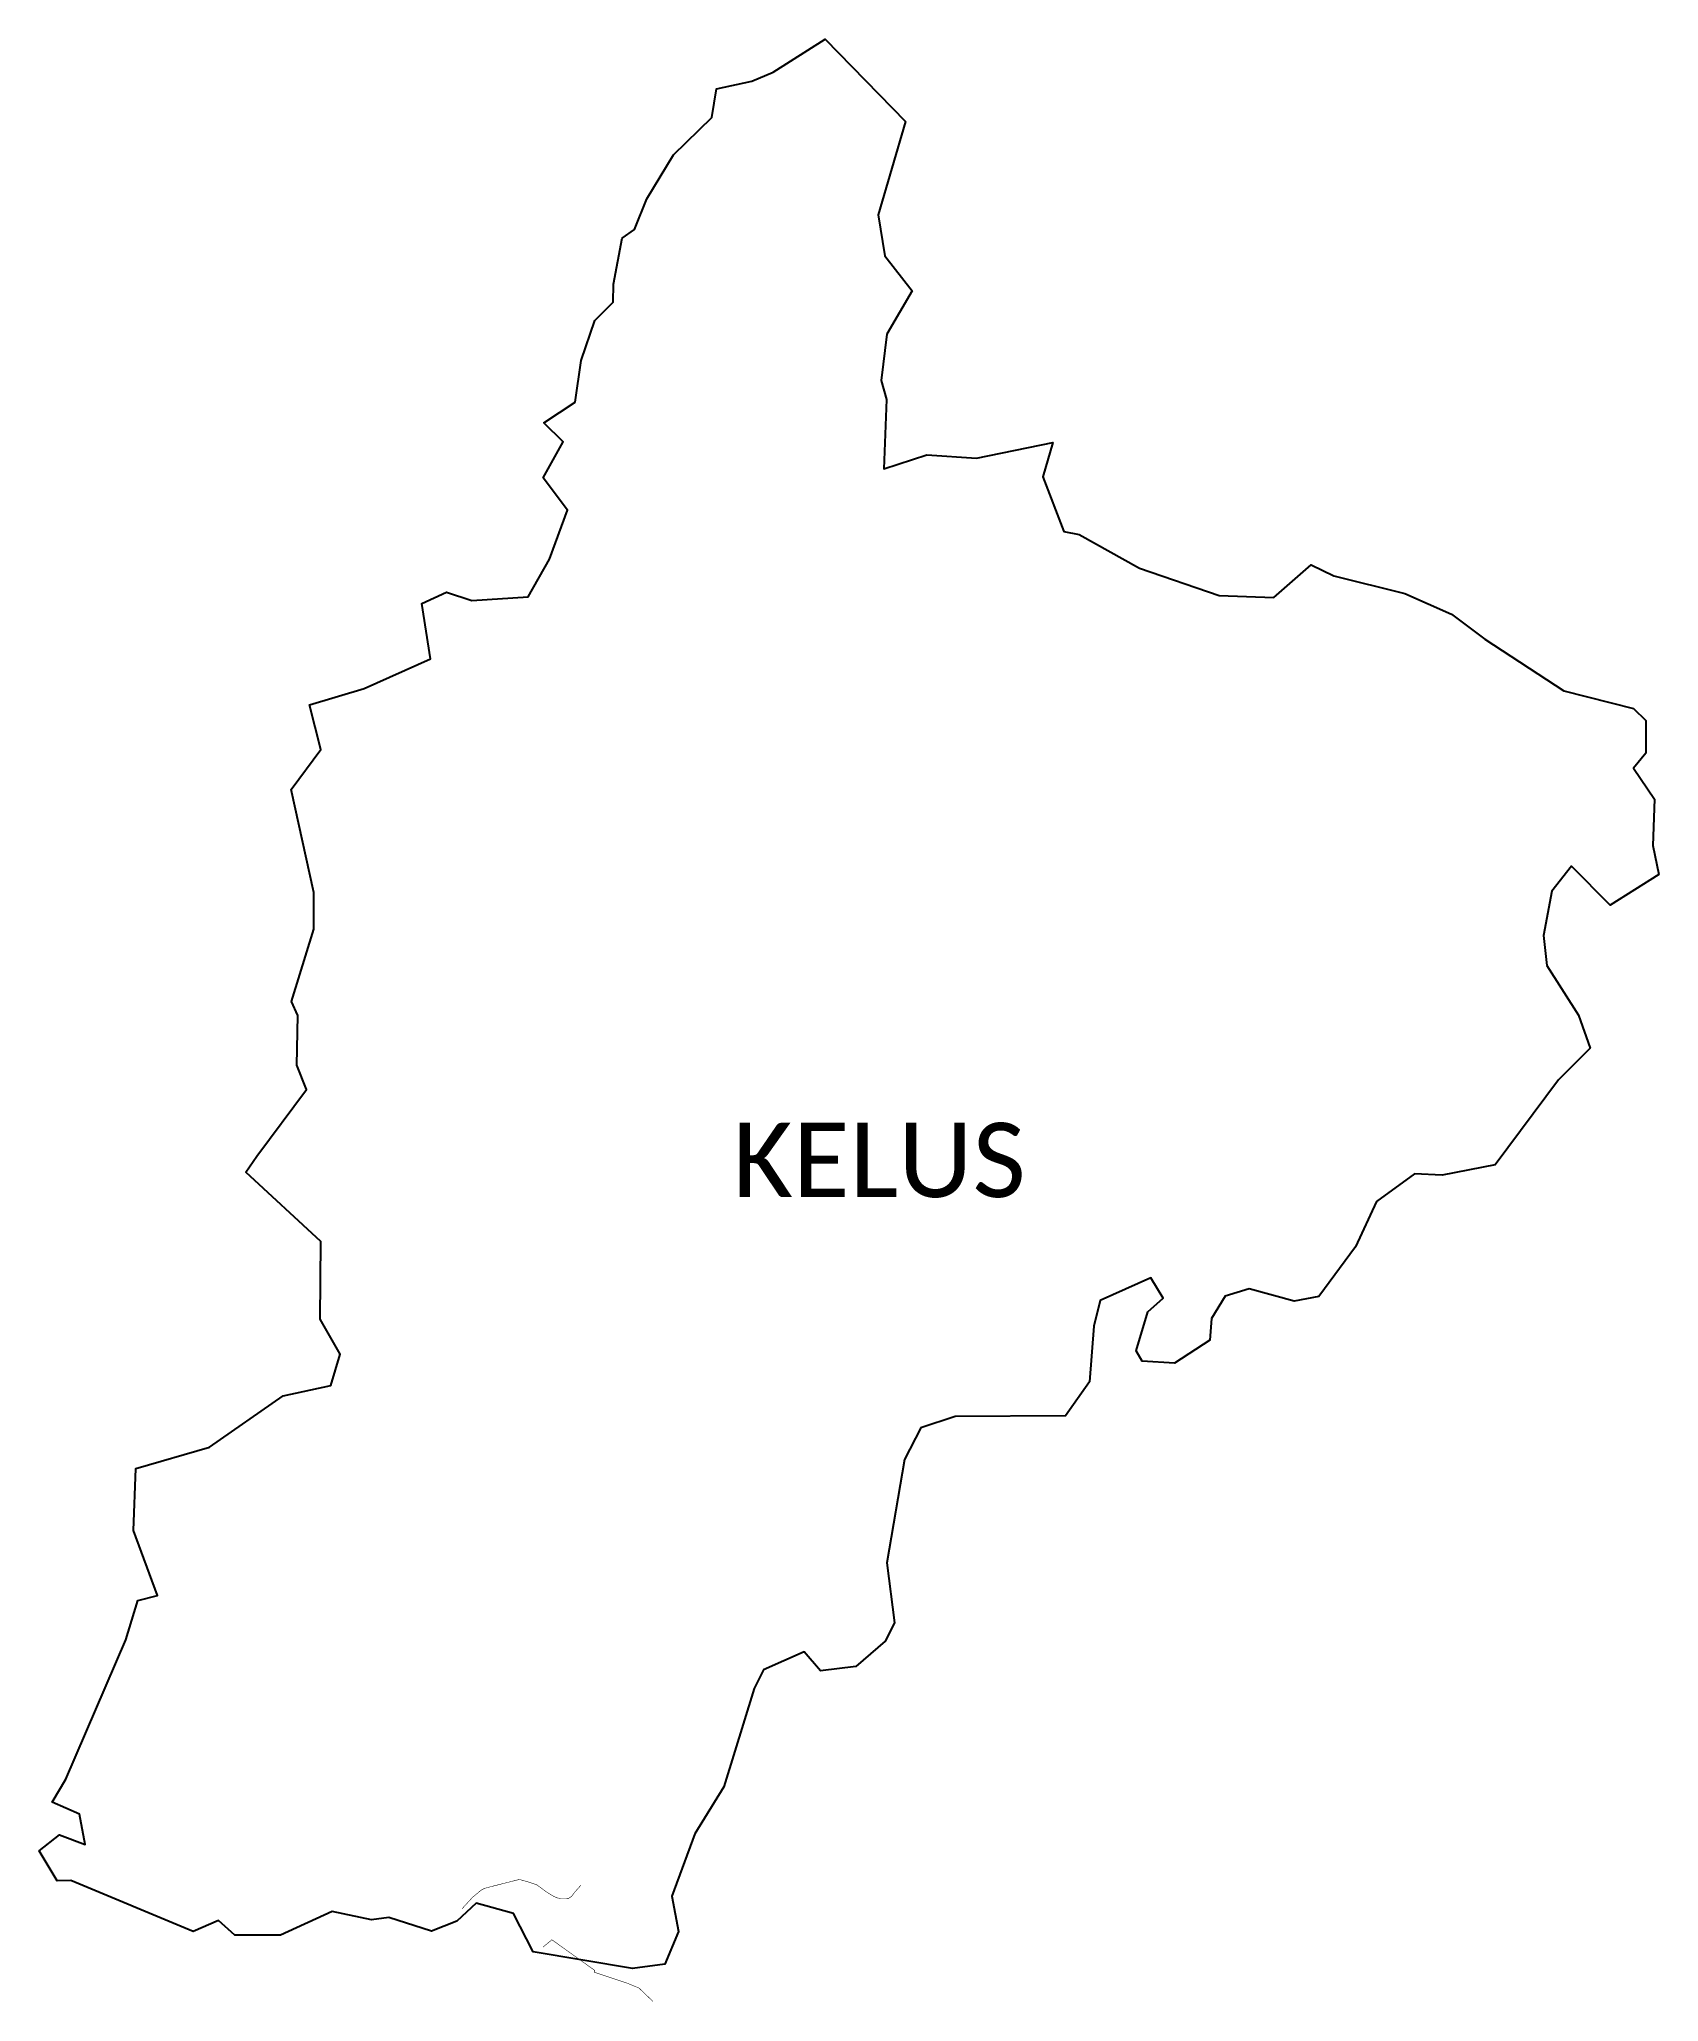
# Model space of a CAD drawing. Header units: metres. Extents: x 347837 to 350968, y 1759366 to 1763161.
import ezdxf

# ---------------------------------------------------------------- set-up
doc = ezdxf.new("R2010")
doc.units = ezdxf.units.M
for name, color, linetype in [('SEAWALL', 170, 'Continuous'), ('village', 3, 'Continuous'), ('VILLAGE NAME', 250, 'Continuous')]:
    doc.layers.add(name, color=color, linetype=linetype)
doc.styles.get("Standard").update_dxf_attribs({"font": 'calibri.ttf'})

msp = doc.modelspace()

# ---------------------------------------------------------------- linework, layer by layer
at = {"layer": 'SEAWALL', "color": 30, "const_width": 1, "flags": 128}
for points in [[(348654.4, 1759546.2), (348674.5, 1759568.1), (348690, 1759581.1), (348693.2, 1759583.2), (348697.3, 1759585.3), (348701.7, 1759586.7), (348706, 1759587.8), (348765, 1759602.8), (348781.6, 1759598.3), (348798.6, 1759592.6), (348819.7, 1759577.2), (348832.6, 1759569.6), (348838.6, 1759567.1), (348844.5, 1759566.1), (348856.5, 1759566.1), (348860.6, 1759566.4), (348866.2, 1759570.1), (348873, 1759579), (348884.4, 1759591.9)], [(349023.6, 1759366.8), (349011.8, 1759378.1), (348996.4, 1759392.9), (348973.9, 1759402.1), (348909.8, 1759423.6), (348911.1, 1759426.8), (348828.1, 1759486.2), (348810.7, 1759471.9)]]:
    msp.add_lwpolyline(points, dxfattribs=at)
at = {"layer": 'village', "color": 3, "true_color": 0x00ff00}
msp.add_polyline3d([(350967.9, 1761546.1, 0), (350874, 1761487.1, 0), (350799.4, 1761562, 0), (350761.1, 1761513.7, 0), (350745.3, 1761428, 0), (350751.3, 1761370, 0), (350812.7, 1761274.2, 0), (350835.1, 1761210.4, 0), (350774.4, 1761148.9, 0), (350651.6, 1760985, 0), (350549.2, 1760965, 0), (350495.5, 1760967, 0), (350422, 1760913.8, 0), (350381.8, 1760826.2, 0), (350310.6, 1760729.8, 0), (350262.8, 1760720.8, 0), (350175.8, 1760745, 0), (350129.9, 1760731, 0), (350103.4, 1760687.8, 0), (350100.1, 1760645.7, 0), (350031.6, 1760600.9, 0), (349969.1, 1760605.2, 0), (349957.5, 1760625.2, 0), (349980.5, 1760700.3, 0), (350010.1, 1760726.9, 0), (349985.7, 1760766, 0), (349888, 1760722.3, 0), (349876.1, 1760672.5, 0), (349867.2, 1760565.3, 0), (349821.1, 1760499.1, 0), (349607.9, 1760498.3, 0), (349541.1, 1760476.1, 0), (349509.8, 1760414.8, 0), (349475.3, 1760215.4, 0), (349490.2, 1760098.9, 0), (349472.1, 1760063.4, 0), (349415.9, 1760014.3, 0), (349347.4, 1760006.5, 0), (349315.8, 1760043.3, 0), (349237.5, 1760007.9, 0), (349219.2, 1759972.2, 0), (349160.3, 1759781.7, 0), (349104.5, 1759691.1, 0), (349059.7, 1759570.5, 0), (349073, 1759502.1, 0), (349046.7, 1759439.3, 0), (348983.8, 1759430.5, 0), (348791.8, 1759462.7, 0), (348753.6, 1759537.1, 0), (348681.6, 1759557.2, 0), (348644.1, 1759522.3, 0), (348595.1, 1759502.7, 0), (348513.1, 1759529.4, 0), (348479.3, 1759524.9, 0), (348403.5, 1759541.1, 0), (348303.2, 1759495.3, 0), (348215.1, 1759495.3, 0), (348183.6, 1759523.6, 0), (348134.4, 1759502.2, 0), (347898, 1759601.1, 0), (347871.7, 1759600.3, 0), (347837, 1759657.9, 0), (347876.3, 1759689.2, 0), (347925.8, 1759670.7, 0), (347914.9, 1759729, 0), (347861.7, 1759752.1, 0), (347888.7, 1759797, 0), (348004.6, 1760066, 0), (348027.4, 1760142, 0), (348065.9, 1760151.8, 0), (348019.5, 1760277.4, 0), (348023.8, 1760397.6, 0), (348166.2, 1760438.5, 0), (348308.3, 1760537.9, 0), (348400.5, 1760558.2, 0), (348418.5, 1760618.3, 0), (348380.3, 1760686.1, 0), (348381.1, 1760836.6, 0), (348236.2, 1760970.4, 0), (348257.6, 1761001.2, 0), (348353.6, 1761130.7, 0), (348335.1, 1761177.5, 0), (348337.2, 1761273.5, 0), (348324.8, 1761300.3, 0), (348367.6, 1761440.2, 0), (348367.8, 1761511.4, 0), (348323.8, 1761710.6, 0), (348381.2, 1761787.6, 0), (348359.3, 1761874, 0), (348465, 1761905.8, 0), (348593.1, 1761963, 0), (348576.6, 1762070.5, 0), (348624.1, 1762091.9, 0), (348673.6, 1762076.2, 0), (348782.4, 1762083, 0), (348823.7, 1762156.1, 0), (348858.5, 1762250.9, 0), (348811.3, 1762313.4, 0), (348849.8, 1762382.5, 0), (348812.5, 1762419.3, 0), (348873.3, 1762459.2, 0), (348884.4, 1762540.3, 0), (348910.8, 1762617.4, 0), (348946.7, 1762653.2, 0), (348946.9, 1762687.6, 0), (348964.2, 1762776.8, 0), (348987.7, 1762793.6, 0), (349011.7, 1762852.4, 0), (349063.3, 1762937.5, 0), (349137.6, 1763010, 0), (349146.1, 1763065.3, 0), (349214.9, 1763080.3, 0), (349255.6, 1763097.8, 0), (349356.4, 1763161.3, 0), (349511.7, 1763002.2, 0), (349458.6, 1762821.9, 0), (349471.6, 1762742.6, 0), (349524.4, 1762675.1, 0), (349475.6, 1762590.8, 0), (349464.6, 1762501.6, 0), (349475.2, 1762464.4, 0), (349469.6, 1762330.7, 0), (349552.9, 1762357.7, 0), (349648.9, 1762351.3, 0), (349796.5, 1762381.4, 0), (349777.1, 1762315.3, 0), (349817.5, 1762209.2, 0), (349847.4, 1762203.5, 0), (349964.4, 1762138.4, 0), (350117.9, 1762085.9, 0), (350223.7, 1762081.8, 0), (350296.3, 1762144.9, 0), (350339.7, 1762123.9, 0), (350477.2, 1762089.6, 0), (350567.3, 1762049.8, 0), (350632, 1762001.1, 0), (350784.6, 1761901.6, 0), (350919.2, 1761867.1, 0), (350943.2, 1761844, 0), (350942.9, 1761780.9, 0), (350919.4, 1761751.8, 0), (350959.5, 1761691.5, 0), (350956.6, 1761602.4, 0)], close=True, dxfattribs=at)

# ---------------------------------------------------------------- texts
at = {"layer": 'VILLAGE NAME', "insert": (349177.7, 1761066.1), "char_height": 143.7, "attachment_point": 1, "rotation": 359.9793}
msp.add_mtext_dynamic_manual_height_columns('{\\fCalibri|b0|i0|c0|p34;KELUS}', width=1418, gutter_width=718.5, heights=[0], dxfattribs=at)

doc.saveas('drawing.dxf')
